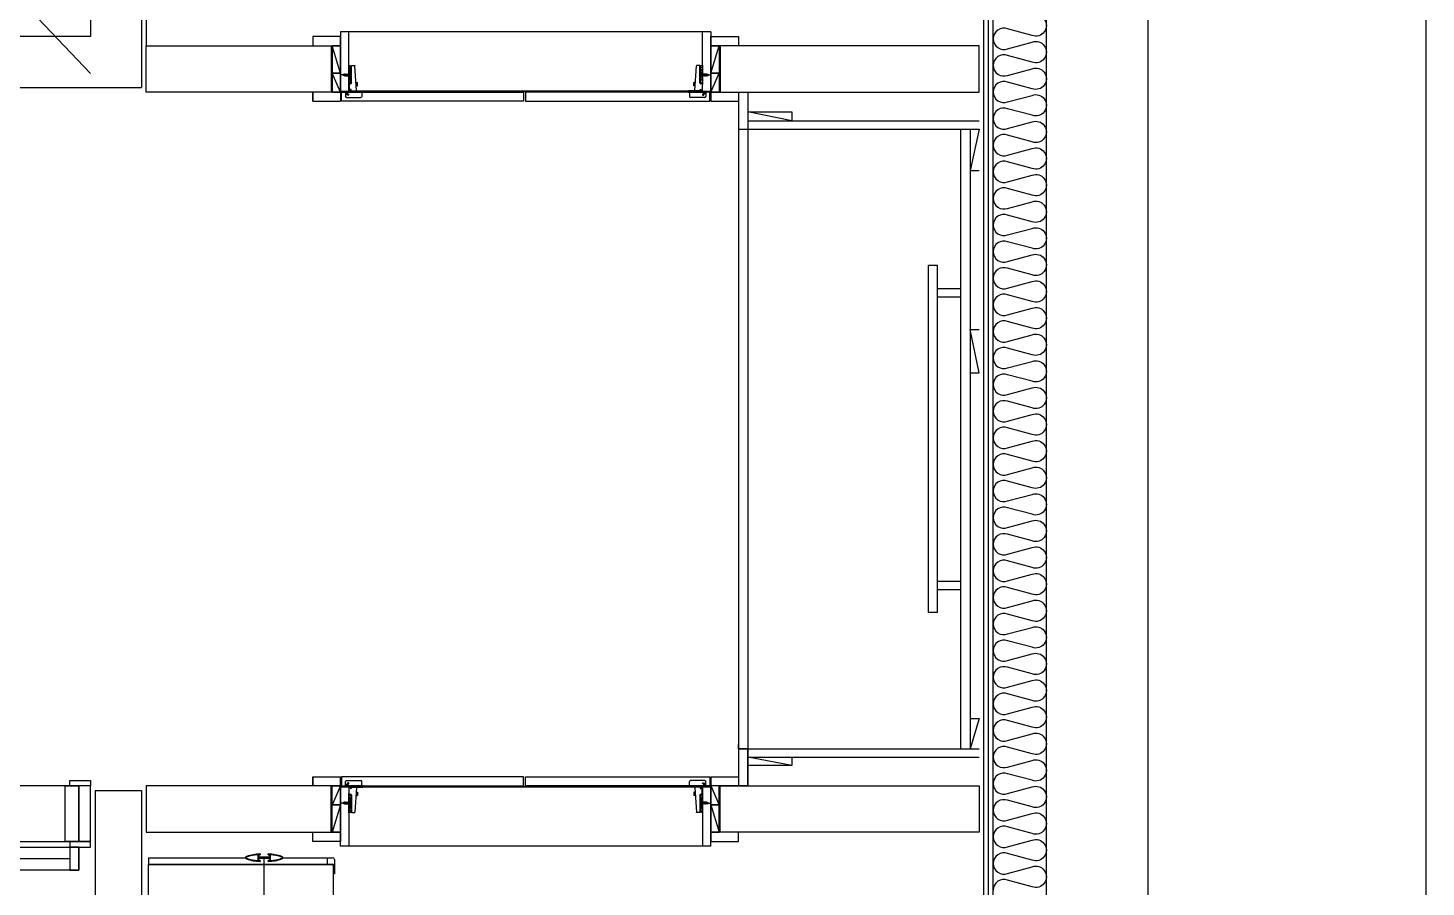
# Model space of a CAD drawing. Header units: millimetres. Extents: x -33000 to 294000, y 0 to 42408.
# Drawn here: x 243556 to 246576, y 16196 to 18053 of the extents above; entities that cross this region are included whole.
import ezdxf

# ---------------------------------------------------------------- set-up
doc = ezdxf.new("R2010")
doc.units = ezdxf.units.MM
doc.header["$LTSCALE"] = 50
doc.layers.add('arch', color=8, linetype='Continuous')

# ---------------------------------------------------------------- blocks, each defined once
blk = doc.blocks.new('경첩 TOP')
h = blk.add_hatch()
h.set_pattern_fill('ANSI31', color=256, scale=0.1, style=0)
h.set_pattern_definition([(135, (52629.82965, -21812.9263), (0.224506403, 0.224506403), [])])
edge = h.paths.add_edge_path()
edge.add_ellipse((-0.5, 9.7), major_axis=(-0.354, 0.354), ratio=1, start_angle=-45, end_angle=45, ccw=False)
edge.add_line((-0.5, 10.2), (0, 10.2))
edge.add_line((0, 10.2), (0, -10.8))
edge.add_line((0, -10.8), (-1, -10.8))
edge.add_line((-1, -10.8), (-1, 9.7))
h.paths.add_polyline_path([(-1, -10.8), (0, -10.8), (0, -30.8), (0, -31.8), (-1, -31.8)])
for p, q in [((-16.6, -44.2), (-13.2, 9.1)), ((-5.6, 9.6), (-12.7, 9.6)), ((-5.5, -28.2), (-5.5, 9.6)), ((-4.5, -27.7), (-4.5, 4.1)), ((-3.1, 5.2), (-4, 4.8)), ((-1, 9.2), (-3.8, 8.6)), ((-3.1, 5.2), (-3.6, 7.9)), ((-1.5, 0.6), (-1, 0.6)), ((0, 10.2), (-0.5, 10.2)), ((0, 10.2), (0, -30.8)), ((-18.7, -30.1), (-18.5, -27.2)), ((-18.2, -30.2), (-18.7, -30.1)), ((-15.5, -27.3), (-18.5, -27.2)), ((-18.3, -31.2), (-18.2, -30.2)), ((-17.9, -34.2), (-17.5, -27.2)), ((-17, -34.3), (-16.5, -27.3)), ((-1, -28.2), (-4, -28.2)), ((-3.5, -19.7), (-3.5, -1.9)), ((-2.4, -15.2), (-2.4, -6.4)), ((-1.5, -5.9), (-1.9, -5.9)), ((-1.5, -15.7), (-1.9, -15.7)), ((-1.5, -22.2), (-1, -22.2)), ((-1, -15.2), (-1, -6.4)), ((-1, -8.5), (0.1, -9.2)), ((-1, -13.1), (0.1, -12.5)), ((0, -28.8), (0, -31.8)), ((0.6, -8.8), (0.1, -12.5)), ((1, -9.2), (0.1, -12.5)), ((0.4, -9.2), (0.1, -9.2)), ((0.1, -12.5), (0.4, -9.2)), ((1.8, -12.5), (0.1, -12.5)), ((0.6, -8.8), (0.4, -9.2)), ((1, -9.2), (0.6, -8.8)), ((2.7, -9.2), (1, -9.2)), ((2.7, -9.2), (1.8, -12.5)), ((1.8, -12.5), (2.2, -12.8)), ((3, -8.8), (2.2, -12.8)), ((2.2, -12.8), (2.4, -12.5)), ((3.4, -9.2), (2.4, -12.5)), ((4.1, -12.5), (2.4, -12.5)), ((3, -8.8), (2.7, -9.2)), ((3.4, -9.2), (3, -8.8)), ((5, -9.2), (3.4, -9.2)), ((5, -9.2), (4.1, -12.5)), ((4.1, -12.5), (4.5, -12.8)), ((5.3, -8.8), (4.5, -12.8)), ((4.5, -12.8), (4.7, -12.5)), ((5.7, -9.2), (4.7, -12.5)), ((6.4, -12.5), (4.7, -12.5)), ((5.3, -8.8), (5, -9.2)), ((5.7, -9.2), (5.3, -8.8)), ((7.4, -9.2), (5.7, -9.2)), ((7.4, -9.2), (6.4, -12.5)), ((6.4, -12.5), (6.8, -12.8)), ((7.7, -8.8), (6.8, -12.8)), ((6.8, -12.8), (7.1, -12.5)), ((8.1, -9.2), (7.1, -12.5)), ((8.7, -12.5), (7.1, -12.5)), ((7.7, -8.8), (7.4, -9.2)), ((8.1, -9.2), (7.7, -8.8)), ((9.7, -9.2), (8.1, -9.2)), ((9.7, -9.2), (8.7, -12.5)), ((8.7, -12.5), (9.1, -12.8)), ((10, -8.8), (9.1, -12.8)), ((9.1, -12.8), (9.4, -12.5)), ((10.4, -9.2), (9.4, -12.5)), ((9.4, -12.5), (11.2, -11.8)), ((10, -8.8), (9.7, -9.2)), ((10.4, -9.2), (10, -8.8)), ((10.4, -9.2), (11.8, -9.8)), ((11.8, -9.8), (11.2, -11.8)), ((11.2, -11.8), (11.6, -12.2)), ((11.6, -12.2), (11.9, -11.8)), ((12.1, -9.5), (11.7, -12.1)), ((12.1, -9.5), (11.8, -9.8)), ((12.5, -9.8), (11.9, -11.8)), ((12, -11.5), (14, -10.8)), ((12.5, -9.8), (12.1, -9.5)), ((12.4, -10.1), (14, -10.8)), ((-31, -47.8), (-31, -46.3)), ((-31, -47.8), (7, -47.8)), ((-7, -45.3), (-30, -45.3)), ((-28, -47.8), (-28, -57.8)), ((5, -59.8), (-26, -59.8)), ((-18.9, -34.1), (-18.8, -31.1)), ((-16, -34.3), (-18.9, -34.1)), ((-18.3, -31.2), (-18.8, -31.1)), ((-16.6, -44.2), (-15.9, -45.3)), ((-2.2, -46), (-6, -47.6)), ((-6, -47.8), (-6, -46.3)), ((-1, -30.2), (-3.5, -30.2)), ((-1, -30.2), (-1, -44.1)), ((0, -31.8), (-1, -31.8)), ((0.6, -53), (3.7, -49.9)), ((2, -54.4), (5.1, -51.3)), ((7, -47.8), (7, -57.8))]:
    blk.add_line(p, q)
at = {"lineweight": 0}
for p, q in [((-1, -31.8), (-1, 9.7)), ((-0.5, 10.2), (0, 10.2))]:
    blk.add_line(p, q, dxfattribs=at)
at = {"ltscale": 0.2}
blk.add_line((-4.1, -10.8), (16.1, -10.8), dxfattribs=at)
for centre, major_axis, start_param, end_param in [((-12.7, 9.1), (0.354, 0.354), 0.785398, 2.291943), ((-5.6, 7.6), (-1.41, 1.41), 4.095624, 5.497787), ((-3.5, 3.9), (0.707, 0.707), 1.264126, 2.150912), ((-1, -1.8), (-1.75, 1.75), -0.590947, 0.812262), ((-0.5, 9.7), (-0.354, 0.354), -0.785398, 0.785398), ((-3.5, -28.2), (-1.41, 1.41), 0.785398, 2.356194), ((-4, -27.7), (-0.382, 0.382), 0.785398, 2.356194), ((-1, -19.8), (1.75, 1.75), 2.329331, 3.73254), ((10.5, -10.8), (9.53, 9.53), 2.054959, 2.65743), ((-1.9, -6.4), (0.354, 0.354), 0.785398, 2.356194), ((-1.9, -15.2), (-0.354, 0.354), 0.785398, 2.356194), ((-1.5, -6.4), (0.354, 0.354), 5.497787, 7.068583), ((-1.5, -15.2), (-0.354, 0.354), 2.356194, 3.926991), ((-30, -46.3), (-0.707, 0.707), -0.785398, 0.785398), ((-26, -57.8), (-1.41, 1.41), 0.785398, 2.356194), ((-7, -46.3), (0.707, 0.707), 5.497787, 7.068583), ((-3.8, -43.6), (-1.06, 1.06), 3.926991, 10.210176), ((-3.8, -43.6), (-0.354, 0.354), 3.926991, 10.210176), ((-3, -44.1), (1.41, 1.41), 4.319071, 5.497787), ((1.3, -53.7), (0.707, 0.707), 1.570796, 4.712389), ((4.4, -50.6), (0.707, 0.707), 4.712389, 7.853982), ((5, -57.8), (1.41, 1.41), 3.926991, 5.497787)]:
    blk.add_ellipse(centre, major_axis=major_axis, ratio=1, start_param=start_param, end_param=end_param)
at = {"lineweight": 0}
blk.add_ellipse((-0.5, 9.7), major_axis=(-0.354, 0.354), ratio=1, start_param=-0.785398, end_param=0.785398, dxfattribs=at)

msp = doc.modelspace()

# ---------------------------------------------------------------- linework, layer by layer
at = {"layer": 'arch', "ltscale": 25}
for p, q in [((245976.2, 12254.6), (245976.2, 21124.6)), ((245756.2, 12474.6), (245756.2, 20904.6)), ((245631.2, 12599.6), (245631.2, 20779.6)), ((245641.2, 12589.6), (245641.2, 20789.6)), ((245621.2, 12609.6), (245621.2, 20769.6)), ((243691.2, 17954.6), (242611.2, 19094.6)), ((243691.2, 19094.6), (243691.2, 18034.6)), ((243801.2, 19094.6), (243801.2, 17924.6)), ((243691.2, 18034.6), (242611.2, 18034.6)), ((245031.2, 18044.6), (244231.2, 18044.6)), ((245013.2, 18044.6), (244249.2, 18044.6)), ((244211.2, 18014.6), (244211.2, 17914.6)), ((244231.2, 17955.2), (244213.2, 18014.6)), ((244213.2, 18014.6), (244213.2, 17914.6)), ((245031.2, 17955.2), (245049.2, 18014.6)), ((244231.2, 17914.6), (244213.2, 17955.2)), ((245031.2, 17914.6), (245049.2, 17955.2)), ((242511.2, 17924.6), (243801.2, 17924.6)), ((244171.2, 17894.6), (244171.2, 17914.6)), ((245013.2, 17916.6), (244249.2, 17916.6)), ((245031.2, 17914.6), (245091.2, 17914.6)), ((245091.2, 17914.6), (245091.2, 16494.6)), ((245111.2, 17914.6), (245111.2, 16434.6)), ((245031.2, 17894.6), (245091.2, 17894.6)), ((245111.2, 17872), (245206.1, 17872)), ((245206.1, 17852.6), (245111.2, 17872)), ((245111.2, 17852.6), (245611.2, 17852.6)), ((245206.1, 17872), (245206.1, 17852.6)), ((245091.2, 17834.6), (245611.2, 17834.6)), ((245571.2, 16494.6), (245571.2, 17834.6)), ((245591.2, 17834.6), (245591.2, 16494.6)), ((245591.2, 17834.6), (245611.2, 17834.6)), ((245611.2, 17834.6), (245591.2, 17744.8)), ((245591.2, 17744.8), (245611.2, 17744.8)), ((245502.2, 17539.6), (245501.2, 17538.6)), ((245501.2, 16789.6), (245501.2, 17539.6)), ((245521.2, 17539.6), (245501.2, 17539.6)), ((245501.2, 16790.6), (245501.2, 17538.6)), ((245521.2, 17539.6), (245502.2, 17539.6)), ((245521.2, 16789.6), (245521.2, 17539.6)), ((245521.2, 17490.1), (245571.2, 17490.1)), ((245521.2, 17472.1), (245571.2, 17472.1)), ((245611.2, 17307.4), (245591.2, 17401.4)), ((245591.2, 17401.4), (245611.2, 17401.4)), ((245591.2, 17307.4), (245611.2, 17307.4)), ((245521.2, 16857.6), (245571.2, 16857.6)), ((245521.2, 16839.6), (245571.2, 16839.6)), ((245501.2, 16790.6), (245502.2, 16789.6)), ((245521.2, 16789.6), (245502.2, 16789.6)), ((245591.2, 16560.4), (245611.2, 16560.4)), ((245611.2, 16560.4), (245591.2, 16494.6)), ((245091.2, 16494.6), (245611.2, 16494.6)), ((245111.2, 16476.6), (245611.2, 16476.6)), ((245111.2, 16458.6), (245111.2, 16476.6)), ((245111.2, 16476.6), (245206.1, 16476.6)), ((245206.1, 16458.6), (245111.2, 16476.6)), ((245206.1, 16476.6), (245206.1, 16458.6)), ((244171.2, 16434.6), (244171.2, 16414.6)), ((245206.1, 16458.6), (245111.2, 16458.6)), ((243701.2, 16404.6), (243801.2, 16404.6)), ((243701.2, 16404.6), (243701.2, 12609.6)), ((243801.2, 16404.6), (243801.2, 12609.6)), ((244211.2, 16314.6), (244211.2, 16414.6)), ((244231.2, 16414.6), (244213.2, 16374)), ((244213.2, 16314.6), (244213.2, 16414.6)), ((245013.2, 16412.6), (244249.2, 16412.6)), ((245031.2, 16414.6), (245049.2, 16374)), ((244231.2, 16374), (244213.2, 16314.6)), ((245031.2, 16374), (245049.2, 16314.6)), ((245031.2, 16284.6), (244231.2, 16284.6)), ((245013.2, 16284.6), (244249.2, 16284.6)), ((242686.2, 16257.6), (243646.2, 16257.6)), ((243816.2, 16259.6), (243816.2, 16244.6)), ((244066.2, 13468.9), (244066.2, 16260.4)), ((244203.2, 16244.6), (244203.2, 16259.6)), ((244203.2, 16259.6), (244214.2, 16259.6)), ((244218.2, 16255.6), (244218.2, 16224.9)), ((243816.2, 15344.6), (243816.2, 16244.6)), ((244216.2, 16244.6), (243816.2, 16244.6)), ((244216.2, 16244.6), (244203.2, 16244.6)), ((244216.2, 15344.6), (244216.2, 16244.6)), ((244216.2, 16224.6), (244216.2, 16244.6)), ((244218.2, 16224.9), (244216.2, 16224.6))]:
    msp.add_line(p, q, dxfattribs=at)
at = {"layer": 'arch'}
msp.add_lwpolyline([(215606.2, 9214.6), (246576.2, 9214.6), (246576.2, 25474.6), (215606.2, 25474.6)], close=True, dxfattribs=at)
at = {"layer": 'arch', "ltscale": 25}
for points in [[(243811.2, 18169.6), (243811.2, 18014.6)], [(245111.2, 16414.6), (245111.2, 16494.6), (245091.2, 16494.6), (245091.2, 16414.6)]]:
    msp.add_lwpolyline(points, dxfattribs=at)
msp.add_lwpolyline([(245725, 18079.9, -1.449198), (245725, 18036.8), (245672.4, 18051.1, 0.524856), (245641.2, 18029.6, 0.524856), (245672.4, 18008.1), (245725, 18022.4, -1.449198), (245725, 17979.3), (245672.4, 17993.6, 0.524856), (245641.2, 17972.1, 0.524856), (245672.4, 17950.6), (245725, 17964.9, -1.449198), (245725, 17921.8), (245672.4, 17936.1, 0.524856), (245641.2, 17914.6, 0.524856), (245672.4, 17893.1), (245725, 17907.4, -1.449198), (245725, 17864.3), (245672.4, 17878.6, 0.524856), (245641.2, 17857.1, 0.524856), (245672.4, 17835.6), (245725, 17849.9, -1.449198), (245725, 17806.8), (245672.4, 17821.1, 0.524856), (245641.2, 17799.6, 0.524856), (245672.4, 17778.1), (245725, 17792.4, -1.449198), (245725, 17749.3), (245672.4, 17763.6, 0.524856), (245641.2, 17742.1, 0.524856), (245672.4, 17720.6), (245725, 17734.9, -1.449198), (245725, 17691.8), (245672.4, 17706.1, 0.524856), (245641.2, 17684.6, 0.524856), (245672.4, 17663.1), (245725, 17677.4, -1.449198), (245725, 17634.3), (245672.4, 17648.6, 0.524856), (245641.2, 17627.1, 0.524856), (245672.4, 17605.6), (245725, 17619.9, -1.449198), (245725, 17576.8), (245672.4, 17591.1, 0.524856), (245641.2, 17569.6, 0.524856), (245672.4, 17548.1), (245725, 17562.4, -1.449198), (245725, 17519.3), (245672.4, 17533.6, 0.524856), (245641.2, 17512.1, 0.524856), (245672.4, 17490.6), (245725, 17504.9, -1.449198), (245725, 17461.8), (245672.4, 17476.1, 0.524856), (245641.2, 17454.6, 0.524856), (245672.4, 17433.1), (245725, 17447.4, -1.449198), (245725, 17404.3), (245672.4, 17418.6, 0.524856), (245641.2, 17397.1, 0.524856), (245672.4, 17375.6), (245725, 17389.9, -1.449198), (245725, 17346.8), (245672.4, 17361.1, 0.524856), (245641.2, 17339.6, 0.524856), (245672.4, 17318.1), (245725, 17332.4, -1.449198), (245725, 17289.3), (245672.4, 17303.6, 0.524856), (245641.2, 17282.1, 0.524856), (245672.4, 17260.6), (245725, 17274.9, -1.449198), (245725, 17231.8), (245672.4, 17246.1, 0.524856), (245641.2, 17224.6, 0.524856), (245672.4, 17203.1), (245725, 17217.4, -1.449198), (245725, 17174.3), (245672.4, 17188.6, 0.524856), (245641.2, 17167.1, 0.524856), (245672.4, 17145.6), (245725, 17159.9, -1.449198), (245725, 17116.8), (245672.4, 17131.1, 0.524856), (245641.2, 17109.6, 0.524856), (245672.4, 17088.1), (245725, 17102.4, -1.449198), (245725, 17059.3), (245672.4, 17073.6, 0.524856), (245641.2, 17052.1, 0.524856), (245672.4, 17030.6), (245725, 17044.9, -1.449198), (245725, 17001.8), (245672.4, 17016.1, 0.524856), (245641.2, 16994.6, 0.524856), (245672.4, 16973.1), (245725, 16987.4, -1.449198), (245725, 16944.3), (245672.4, 16958.6, 0.524856), (245641.2, 16937.1, 0.524856), (245672.4, 16915.6), (245725, 16929.9, -1.449198), (245725, 16886.8), (245672.4, 16901.1, 0.524856), (245641.2, 16879.6, 0.524856), (245672.4, 16858.1), (245725, 16872.4, -1.449198), (245725, 16829.3), (245672.4, 16843.6, 0.524856), (245641.2, 16822.1, 0.524856), (245672.4, 16800.6), (245725, 16814.9, -1.449198), (245725, 16771.8), (245672.4, 16786.1, 0.524856), (245641.2, 16764.6, 0.524856), (245672.4, 16743.1), (245725, 16757.4, -1.449198), (245725, 16714.3), (245672.4, 16728.6, 0.524856), (245641.2, 16707.1, 0.524856), (245672.4, 16685.6), (245725, 16699.9, -1.449198), (245725, 16656.8), (245672.4, 16671.1, 0.524856), (245641.2, 16649.6, 0.524856), (245672.4, 16628.1), (245725, 16642.4, -1.449198), (245725, 16599.3), (245672.4, 16613.6, 0.524856), (245641.2, 16592.1, 0.524856), (245672.4, 16570.6), (245725, 16584.9, -1.449198), (245725, 16541.8), (245672.4, 16556.1, 0.524856), (245641.2, 16534.6, 0.524856), (245672.4, 16513.1), (245725, 16527.4, -1.449198), (245725, 16484.3), (245672.4, 16498.6, 0.524856), (245641.2, 16477.1, 0.524856), (245672.4, 16455.6), (245725, 16469.9, -1.449198), (245725, 16426.8), (245672.4, 16441.1, 0.524856), (245641.2, 16419.6, 0.524856), (245672.4, 16398.1), (245725, 16412.4, -1.449198), (245725, 16369.3), (245672.4, 16383.6, 0.524856), (245641.2, 16362.1, 0.524856), (245672.4, 16340.6), (245725, 16354.9, -1.449198), (245725, 16311.8), (245672.4, 16326.1, 0.524856), (245641.2, 16304.6, 0.524856), (245672.4, 16283.1), (245725, 16297.4, -1.449198), (245725, 16254.3), (245672.4, 16268.6, 0.524856), (245641.2, 16247.1, 0.524856), (245672.4, 16225.6), (245725, 16239.9, -1.449198), (245725, 16196.8), (245672.4, 16211.1, 0.524856), (245641.2, 16189.6, 0.524856)], format="xyb", dxfattribs=at)
at = {"layer": 'arch', "ltscale": 25, "elevation": 0}
for points in [[(244231.2, 18034.6), (244171.2, 18034.6), (244171.2, 18014.6), (244231.2, 18014.6)], [(245031.2, 18034.6), (245091.2, 18034.6), (245091.2, 18014.6), (245031.2, 18014.6)], [(244213.2, 18014.6), (244213.2, 17955.2), (244231.2, 17955.2), (244231.2, 18014.6)], [(245049.2, 18014.6), (245049.2, 17955.2), (245031.2, 17955.2), (245031.2, 18014.6)], [(244213.2, 17955.2), (244213.2, 17914.6), (244231.2, 17914.6), (244231.2, 17955.2)], [(245049.2, 17955.2), (245049.2, 17914.6), (245031.2, 17914.6), (245031.2, 17955.2)], [(244626.7, 17894.6), (244233.2, 17894.6), (244233.2, 17914.6), (244626.7, 17914.6)], [(244630.7, 17894.6), (245029.2, 17894.6), (245029.2, 17914.6), (244630.7, 17914.6)], [(245031.2, 17914.6), (245031.2, 17914.6), (245031.2, 17894.6), (245031.2, 17894.6)], [(244626.7, 16434.6), (244233.2, 16434.6), (244233.2, 16414.6), (244626.7, 16414.6)], [(244630.7, 16434.6), (245029.2, 16434.6), (245029.2, 16414.6), (244630.7, 16414.6)], [(245031.2, 16414.6), (245031.2, 16414.6), (245031.2, 16434.6), (245031.2, 16434.6)], [(244213.2, 16374), (244213.2, 16414.6), (244231.2, 16414.6), (244231.2, 16374)], [(245049.2, 16374), (245049.2, 16414.6), (245031.2, 16414.6), (245031.2, 16374)], [(244213.2, 16314.6), (244213.2, 16374), (244231.2, 16374), (244231.2, 16314.6)], [(245049.2, 16314.6), (245049.2, 16374), (245031.2, 16374), (245031.2, 16314.6)], [(244231.2, 16294.6), (244171.2, 16294.6), (244171.2, 16314.6), (244231.2, 16314.6)], [(245031.2, 16294.6), (245091.2, 16294.6), (245091.2, 16314.6), (245031.2, 16314.6)]]:
    msp.add_lwpolyline(points, close=True, dxfattribs=at)
for points in [[(244231.2, 18044.6), (244231.2, 17916.6), (245031.2, 17916.6)], [(244249.2, 17916.6), (244249.2, 18044.6)], [(245013.2, 17916.6), (245013.2, 18044.6)], [(245031.2, 18044.6), (245031.2, 17916.6)], [(244231.2, 17914.6), (244171.2, 17914.6), (244171.2, 17894.6), (244231.2, 17894.6)], [(244231.2, 17914.6), (244231.2, 17894.6)], [(245091.2, 17834.6), (245091.2, 17824.6)], [(245091.2, 16494.6), (245091.2, 16504.6)], [(245111.2, 16504.6), (245111.2, 16434.6)], [(244231.2, 16414.6), (244171.2, 16414.6), (244171.2, 16434.6), (244231.2, 16434.6)], [(244231.2, 16414.6), (244231.2, 16434.6)], [(245111.2, 16434.6), (245111.2, 16434.6), (245111.2, 16414.6), (245031.2, 16414.6), (245031.2, 16434.6), (245091.2, 16434.6)], [(244231.2, 16284.6), (244231.2, 16412.6), (245031.2, 16412.6)], [(244249.2, 16412.6), (244249.2, 16284.6)], [(245013.2, 16412.6), (245013.2, 16284.6)], [(245031.2, 16284.6), (245031.2, 16412.6)], [(243816.2, 16259.6), (244026.2, 16259.6)], [(244106.2, 16259.6), (244214.2, 16259.6)], [(244211.2, 16244.6), (243816.2, 16244.6)], [(243816.2, 16244.6), (244216.2, 16244.6)]]:
    msp.add_lwpolyline(points, dxfattribs=at)
at = {"layer": 'arch', "ltscale": 25}
for points in [[(243811.2, 18014.6), (244211.2, 18014.6), (244211.2, 17914.6), (243811.2, 17914.6)], [(245051.2, 17914.6), (245611.2, 17914.6), (245611.2, 18014.6), (245051.2, 18014.6)], [(243666.2, 16414.6), (242666.2, 16414.6), (242666.2, 16294.6), (243666.2, 16294.6)], [(243666.2, 16414.6), (243666.2, 16294.6), (243636.2, 16294.6), (243636.2, 16414.6)], [(243691.2, 16426.6), (243691.2, 16414.6), (243646.2, 16414.6), (243646.2, 16426.6)], [(243691.2, 16414.6), (243666.2, 16414.6), (243666.2, 16294.6), (243691.2, 16294.6)], [(243691.2, 16414.6), (243666.2, 16414.6), (243666.2, 16294.6), (243691.2, 16294.6)], [(243811.2, 16314.6), (244211.2, 16314.6), (244211.2, 16414.6), (243811.2, 16414.6)], [(245051.2, 16414.6), (245611.2, 16414.6), (245611.2, 16314.6), (245051.2, 16314.6)], [(243666.2, 16232.6), (242666.2, 16232.6), (242666.2, 16282.6), (243666.2, 16282.6)], [(243691.2, 16282.6), (243691.2, 16294.6), (243646.2, 16294.6), (243646.2, 16282.6)], [(243666.2, 16282.6), (243646.2, 16282.6), (243646.2, 16232.6), (243666.2, 16232.6)]]:
    msp.add_lwpolyline(points, close=True, dxfattribs=at)
at = {"layer": 'arch', "ltscale": 25, "elevation": 0}
for points in [[(244028.3, 16256.8, 0.073891), (244057.2, 16251.6, 0.422671), (244057.7, 16252.1), (244057.7, 16252.9, 0.414214), (244057.2, 16253.4), (244054.2, 16253.4), (244054.2, 16258.9), (244078.2, 16258.9), (244078.2, 16253.4), (244075.2, 16253.4, 0.414214), (244074.7, 16252.9), (244074.7, 16252.1, 0.422671), (244075.2, 16251.6, 0.073891), (244104.2, 16256.8, 0.719192), (244104.2, 16262.4, 0.073891), (244075.2, 16267.6, 0.422671), (244074.7, 16267.1), (244074.7, 16266.3, 0.414214), (244075.2, 16265.8), (244078.2, 16265.8), (244078.2, 16260.4), (244054.2, 16260.4), (244054.2, 16265.8), (244057.2, 16265.8, 0.414214), (244057.7, 16266.3), (244057.7, 16267.1, 0.422671), (244057.2, 16267.6, 0.073891), (244028.3, 16262.4, 0.719192)], [(244028.3, 16262.4, -0.073891), (244057.2, 16267.6, -0.422671), (244057.7, 16267.1), (244057.7, 16266.3, -0.414214), (244057.2, 16265.8), (244054.2, 16265.8), (244054.2, 16260.4), (244078.2, 16260.4), (244078.2, 16265.8), (244075.2, 16265.8, -0.414214), (244074.7, 16266.3), (244074.7, 16267.1, -0.422671), (244075.2, 16267.6, -0.073891), (244104.2, 16262.4, -0.719192), (244104.2, 16256.8, -0.073891), (244075.2, 16251.6, -0.422671), (244074.7, 16252.1), (244074.7, 16252.9, -0.414214), (244075.2, 16253.4), (244078.2, 16253.4), (244078.2, 16258.9), (244054.2, 16258.9), (244054.2, 16253.4), (244057.2, 16253.4, -0.414214), (244057.7, 16252.9), (244057.7, 16252.1, -0.422671), (244057.2, 16251.6, -0.073891), (244028.3, 16256.8, -0.719192)], [(244053.2, 16252.8, -0.063692), (244028.6, 16257.7, -0.719192), (244028.6, 16261.5, -0.063692), (244053.2, 16266.4)], [(244053.2, 16266.4, 0.063692), (244028.6, 16261.5, 0.719192), (244028.6, 16257.7, 0.063692), (244053.2, 16252.8)], [(244079.2, 16252.8, 0.063692), (244103.9, 16257.7, 0.719192), (244103.9, 16261.5, 0.063692), (244079.2, 16266.4)], [(244079.2, 16266.4, -0.063692), (244103.9, 16261.5, -0.719192), (244103.9, 16257.7, -0.063692), (244079.2, 16252.8)]]:
    msp.add_lwpolyline(points, format="xyb", close=True, dxfattribs=at)
at = {"layer": 'arch', "ltscale": 25}
msp.add_arc((244214.2, 16255.6), 4, 0, 90, dxfattribs=at)

# ---------------------------------------------------------------- block references
at = {"layer": 'arch', "ltscale": 25, "xscale": -1}
msp.add_blockref('경첩 TOP', (244249.2, 17962.4), dxfattribs=at)
at = {"layer": 'arch', "ltscale": 25}
msp.add_blockref('경첩 TOP', (245013.2, 17962.4), dxfattribs=at)
at = {"layer": 'arch', "ltscale": 25, "rotation": 180}
msp.add_blockref('경첩 TOP', (244249.2, 16366.8), dxfattribs=at)
at = {"layer": 'arch', "ltscale": 25, "xscale": -1, "rotation": 180}
msp.add_blockref('경첩 TOP', (245013.2, 16366.8), dxfattribs=at)

doc.saveas('drawing.dxf')
